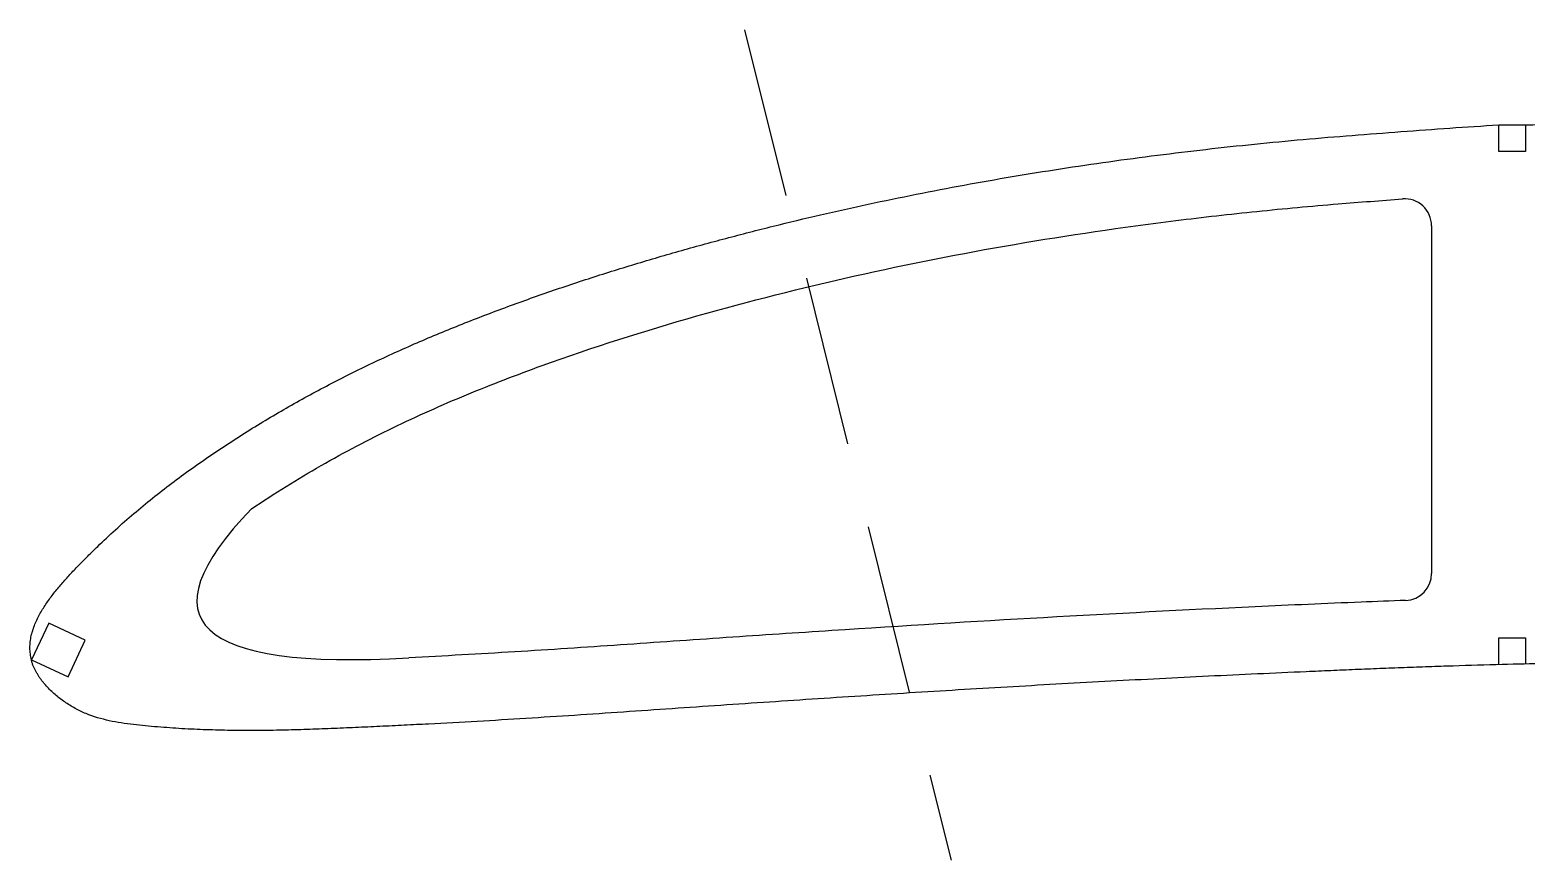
# Model space of a CAD drawing. Header units: millimetres. Extents: x -11497 to 404, y -3854 to 414.
# Drawn here: x -2405.1 to -2293.8, y -240.3 to -178.5 of the extents above; entities that cross this region are included whole.
import ezdxf

# ---------------------------------------------------------------- set-up
doc = ezdxf.new("R2010")
doc.units = ezdxf.units.MM
doc.linetypes.add('DASHED', pattern=[19.05, 12.7, -6.35])
doc.layers.add('111', color=140, linetype='DASHED')

msp = doc.modelspace()

# ---------------------------------------------------------------- linework, layer by layer
for p, q in [((-2295.7919, -187.5816), (-2295.7919, -185.5932)), ((-2293.7919, -185.5816), (-2293.7919, -187.5816)), ((-2293.7919, -187.5816), (-2295.7919, -187.5816)), ((-2300.7919, -193.0935), (-2300.7919, -218.9862)), ((-2295.7919, -225.7676), (-2295.7919, -223.7676)), ((-2295.7919, -223.7676), (-2293.7919, -223.7676)), ((-2293.7919, -223.7676), (-2293.7919, -225.7179))]:
    msp.add_line(p, q)
at = {"color": 7, "linetype": 'Continuous', "lineweight": 25}
for p, q in [((-2388.5934, -214.16), (-2388.5932, -214.1603)), ((-2403.6984, -222.677), (-2404.9663, -225.3959)), ((-2400.9795, -223.9448), (-2403.6984, -222.677)), ((-2402.2473, -226.6638), (-2400.9795, -223.9448)), ((-2404.9663, -225.3959), (-2402.2473, -226.6638)), ((-2376.8923, -225.2538), (-2376.8941, -225.2539))]:
    msp.add_line(p, q, dxfattribs=at)
for centre, start, end in [((-2302.7919, -193.0935), 0, 94.302179), ((-2302.7919, -218.9862), 272.101356, 360)]:
    msp.add_arc(centre, 2, start, end)
for points, knots in [([(-2086.518, -234.8892), (-2087.5575, -234.5712), (-2089.6661, -234.0359), (-2092.8396, -233.2772), (-2096.0367, -232.6147), (-2099.2481, -232.0217), (-2102.4721, -231.4932), (-2105.7048, -231.0143), (-2108.944, -230.5724), (-2112.188, -230.1593), (-2115.4363, -229.7732), (-2119.7725, -229.2913), (-2125.2021, -228.7533), (-2131.7297, -228.2021), (-2138.2668, -227.7344), (-2144.8121, -227.3478), (-2151.3633, -227.0279), (-2157.919, -226.763), (-2164.4779, -226.5379), (-2171.039, -226.3364), (-2179.789, -226.0858), (-2190.7286, -225.7846), (-2203.8575, -225.4741), (-2214.7972, -225.2754), (-2223.5468, -225.1581), (-2230.1074, -225.0909), (-2236.6662, -225.0442), (-2243.2227, -225.0208), (-2249.7764, -225.0192), (-2256.327, -225.0417), (-2262.874, -225.0902), (-2269.417, -225.166), (-2274.8657, -225.2528), (-2279.2222, -225.336), (-2282.4882, -225.4091), (-2285.209, -225.4675), (-2287.3847, -225.5276), (-2289.5597, -225.5923), (-2292.2773, -225.6808), (-2294.4513, -225.7351), (-2296.7538, -225.7908), (-2298.5769, -225.8469), (-2301.0068, -225.9276), (-2302.8288, -225.9922), (-2304.6503, -226.0624), (-2306.4713, -226.138), (-2308.2919, -226.2151), (-2310.7189, -226.3194), (-2313.7516, -226.4572), (-2317.3892, -226.6308), (-2321.0253, -226.8128), (-2325.8714, -227.0671), (-2330.7147, -227.3368), (-2335.5551, -227.6234), (-2339.1841, -227.8455), (-2342.8118, -228.0742), (-2346.4382, -228.3101), (-2350.0636, -228.5514), (-2353.6879, -228.7964), (-2357.3113, -229.0461), (-2360.934, -229.296), (-2364.5564, -229.5411), (-2368.1791, -229.7754), (-2371.8022, -229.9937), (-2374.8221, -230.1573), (-2377.2383, -230.279), (-2379.0506, -230.3663), (-2380.8629, -230.4499), (-2382.6753, -230.5289), (-2384.4882, -230.5964), (-2386.3015, -230.6472), (-2388.1153, -230.6734), (-2389.9292, -230.6699), (-2391.7427, -230.6291), (-2393.5549, -230.5523), (-2395.3646, -230.4285), (-2397.1703, -230.2604), (-2398.9701, -230.0264), (-2400.4347, -229.6318), (-2401.5408, -229.1385), (-2402.195, -228.759), (-2402.6923, -228.4152), (-2403.1717, -228.0468), (-2403.619, -227.6392), (-2403.9732, -227.2461), (-2404.1668, -227.0145), (-2404.304, -226.8341), (-2404.4308, -226.6464), (-2404.5438, -226.45), (-2404.6464, -226.248), (-2404.7544, -226.0493), (-2404.8556, -225.8472), (-2404.9293, -225.6332), (-2404.9879, -225.4149), (-2405.032, -225.1927), (-2405.0647, -224.9686), (-2405.0914, -224.6676), (-2405.0951, -224.2891), (-2405.0498, -223.9132), (-2404.9929, -223.6168), (-2404.9383, -223.3968), (-2404.8733, -223.1798), (-2404.7751, -222.8941), (-2404.6314, -222.5445), (-2404.4312, -222.1378), (-2404.1352, -221.6105), (-2403.7174, -220.9802), (-2403.1672, -220.2593), (-2402.5804, -219.5675), (-2401.9691, -218.8979), (-2401.3397, -218.2451), (-2400.6999, -217.6025), (-2399.8385, -216.7543), (-2398.7369, -215.7194), (-2397.3772, -214.5191), (-2395.9775, -213.3655), (-2394.5446, -212.2537), (-2392.5946, -210.8233), (-2390.0925, -209.1257), (-2387.0062, -207.2181), (-2383.8459, -205.4353), (-2380.6166, -203.78), (-2377.3274, -202.2468), (-2373.9872, -200.8273), (-2370.6082, -199.5023), (-2367.1972, -198.2608), (-2363.7576, -197.0994), (-2360.2942, -196.009), (-2356.8092, -194.988), (-2353.3066, -194.0271), (-2349.788, -193.1233), (-2346.2547, -192.276), (-2342.7078, -191.4844), (-2337.9616, -190.5024), (-2332.0004, -189.4068), (-2326.0071, -188.4837), (-2321.1971, -187.8396), (-2317.5825, -187.4041), (-2313.9615, -187.0151), (-2310.3355, -186.6632), (-2306.7031, -186.3704), (-2303.0682, -186.0939), (-2299.4317, -185.822), (-2297.0054, -185.6627), (-2295.7919, -185.5932)], [0, 0, 0, 0, 0.00737426, 0.01474851, 0.02212277, 0.02949703, 0.03687129, 0.04424554, 0.0516198, 0.05899406, 0.06636831, 0.07374257, 0.08849108, 0.1032396, 0.11798811, 0.13273663, 0.14748514, 0.16223365, 0.17698217, 0.19173068, 0.2064792, 0.23597622, 0.26547325, 0.29497028, 0.3097188, 0.32446731, 0.33921582, 0.35396434, 0.36871285, 0.38346137, 0.39820988, 0.41295839, 0.42770691, 0.43508116, 0.44245542, 0.44982968, 0.45351681, 0.45720394, 0.46457819, 0.47195245, 0.47195245, 0.48020319, 0.48432856, 0.48845394, 0.49257931, 0.49670468, 0.50083005, 0.50495542, 0.51320616, 0.52145691, 0.52970765, 0.53795839, 0.55445988, 0.56271062, 0.57096137, 0.57921211, 0.58746285, 0.59571359, 0.60396434, 0.61221508, 0.62046582, 0.62871657, 0.63696731, 0.64521805, 0.6534688, 0.65759417, 0.66171954, 0.66584491, 0.66997028, 0.67409565, 0.67822102, 0.6823464, 0.68647177, 0.69059714, 0.69472251, 0.69884788, 0.70297325, 0.70709862, 0.711224, 0.71328668, 0.71534937, 0.71638071, 0.71741205, 0.71947474, 0.72050608, 0.72102175, 0.72153742, 0.7220531, 0.72256877, 0.72308444, 0.72360011, 0.72411578, 0.72463145, 0.72514712, 0.7256628, 0.72617847, 0.72669414, 0.72772548, 0.72875682, 0.7292725, 0.72978817, 0.73030384, 0.73081951, 0.73185085, 0.7328822, 0.73391354, 0.73597622, 0.73803891, 0.7401016, 0.74216428, 0.74422697, 0.74628965, 0.74835234, 0.75247771, 0.75660308, 0.76072845, 0.76485383, 0.7689792, 0.77722994, 0.78548068, 0.79373143, 0.80198217, 0.81023291, 0.81848365, 0.8267344, 0.83498514, 0.84323588, 0.85148663, 0.85973737, 0.86798811, 0.87623886, 0.8844896, 0.89274034, 0.90099108, 0.91749257, 0.93399406, 0.9422448, 0.95049554, 0.95874629, 0.96699703, 0.97524777, 0.98349851, 0.99174926, 1, 1, 1, 1]), ([(-2295.7919, -185.5932), (-2294.6647, -185.5917), (-2292.4105, -185.57), (-2289.0297, -185.5064), (-2285.6489, -185.4393), (-2282.2676, -185.4095), (-2278.8862, -185.4071), (-2274.3777, -185.4484), (-2269.8702, -185.5508), (-2265.3644, -185.7126), (-2260.8603, -185.9135), (-2255.234, -186.241), (-2248.4898, -186.7477), (-2241.7557, -187.3718), (-2235.0325, -188.1064), (-2228.3235, -188.9584), (-2221.6303, -189.9293), (-2212.7323, -191.3934), (-2201.6686, -193.5591), (-2188.5132, -196.7154), (-2177.6648, -199.7826), (-2169.0646, -202.4939), (-2160.5114, -205.3505), (-2152.0195, -208.3837), (-2143.5556, -211.4937), (-2137.2142, -213.8434), (-2130.8727, -216.1931), (-2124.5309, -218.5419), (-2118.1847, -220.8787), (-2112.891, -222.8124), (-2108.6523, -224.3484), (-2105.47, -225.4917), (-2102.289, -226.6384), (-2099.1109, -227.7931), (-2095.9421, -228.9732), (-2092.7826, -230.1786), (-2089.6415, -231.4305), (-2087.5529, -232.2791), (-2086.5187, -232.7275)], [0, 0, 0, 0, 0.015625, 0.03125, 0.046875, 0.0625, 0.078125, 0.09375, 0.125, 0.140625, 0.15625, 0.1875, 0.21875, 0.25, 0.28125, 0.3125, 0.34375, 0.375, 0.4375, 0.5, 0.5625, 0.59375, 0.625, 0.6875, 0.71875, 0.75, 0.78125, 0.8125, 0.84375, 0.875, 0.890625, 0.90625, 0.921875, 0.9375, 0.953125, 0.96875, 0.984375, 1, 1, 1, 1]), ([(-2388.5932, -214.1603), (-2386.903, -213.0188), (-2385.1799, -211.9526), (-2381.6778, -209.948), (-2379.8977, -209.0124), (-2376.2846, -207.2621), (-2374.4515, -206.4477), (-2370.744, -204.9137), (-2368.8704, -204.1919), (-2363.2015, -202.1374), (-2359.3561, -200.9189), (-2351.5664, -198.7087), (-2347.6463, -197.7182), (-2339.7629, -195.9469), (-2335.799, -195.1666), (-2327.8304, -193.7989), (-2323.8229, -193.2116), (-2317.8027, -192.463), (-2315.7938, -192.2369), (-2312.7777, -191.9256), (-2311.7719, -191.826), (-2309.7592, -191.6394), (-2308.7521, -191.5535), (-2306.1443, -191.3421), (-2304.5432, -191.2195), (-2302.942, -191.0991)], [0, 0, 0, 0, 0.0625, 0.0625, 0.125, 0.125, 0.1875, 0.1875, 0.25, 0.25, 0.375, 0.375, 0.5, 0.5, 0.625, 0.625, 0.75, 0.75, 0.8125, 0.8125, 0.84375, 0.84375, 0.875, 0.875, 0.924640544, 0.924640544, 0.924640544, 0.924640544]), ([(-2302.7186, -220.9849), (-2303.8254, -221.0255), (-2304.9321, -221.0686), (-2308.6652, -221.2236), (-2311.2916, -221.3374), (-2319.1693, -221.704), (-2324.4196, -221.9753), (-2334.9176, -222.5675), (-2340.1651, -222.8897), (-2348.0349, -223.4029), (-2350.6579, -223.5784), (-2355.9036, -223.935), (-2358.5262, -224.1177), (-2363.7719, -224.4763), (-2366.3949, -224.6519), (-2371.6423, -224.9761), (-2374.2669, -225.1225), (-2376.8923, -225.2538)], [0.705584984, 0.705584984, 0.705584984, 0.705584984, 0.71875, 0.71875, 0.75, 0.75, 0.8125, 0.8125, 0.875, 0.875, 0.90625, 0.90625, 0.9375, 0.9375, 0.96875, 0.96875, 1, 1, 1, 1])]:
    msp.add_open_spline(points, degree=3, knots=knots, dxfattribs=at)
msp.add_open_spline([(-2388.5934, -214.16), (-2396.6495, -222.4885), (-2392.7497, -226.1865), (-2376.8941, -225.2539)], degree=3, dxfattribs=at)
at = {"layer": '111'}
msp.add_line((-2351.9129, -178.5235), (-2336.5461, -240.3121), dxfattribs=at)

doc.saveas('drawing.dxf')
